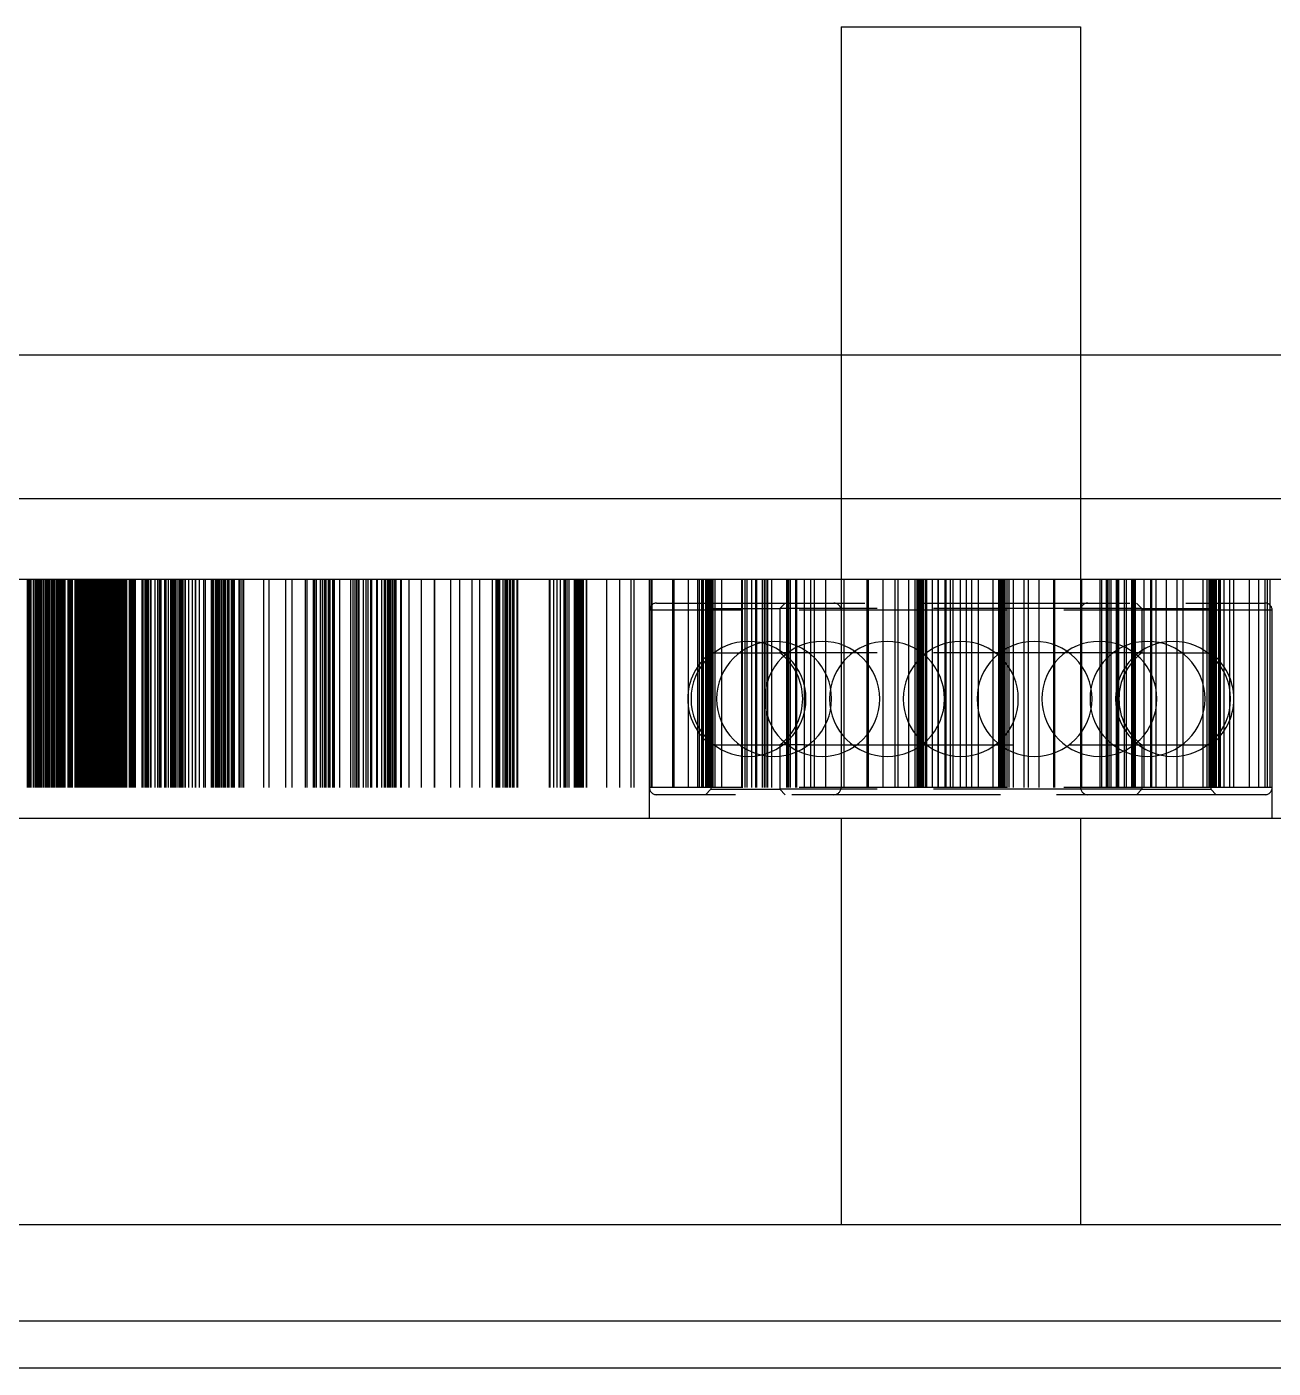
# Model space of a CAD drawing. Extents: x -49 to 4846, y -968 to 1090.
# Drawn here: x 4411.6 to 4463.6, y -409.9 to -353.9 of the extents above; entities that cross this region are included whole.
import ezdxf

# ---------------------------------------------------------------- set-up
doc = ezdxf.new("R2010")
doc.units = 0
doc.linetypes.add('DASHED', pattern=[11.05, 8.7, -2.35])
doc.linetypes.add('DOT', pattern=[2.2, 1.1, -1.1])
doc.layers.get('0').update_dxf_attribs({"linetype": 'CONTINUOUS'})
doc.layers.add('INVISIBLE', color=6, linetype='DOT')

msp = doc.modelspace()

# ---------------------------------------------------------------- linework, layer by layer
at = {"color": 1}
for p, q in [((4445.550014, -353.87264), (4445.550014, -367.571621)), ((4445.550014, -353.87264), (4453.050014, -353.87264)), ((4453.050014, -353.87264), (4455.550014, -353.87264)), ((4455.550014, -353.87264), (4455.550014, -367.571621)), ((4247.607727, -367.571621), (4435.107727, -367.571621)), ((4435.107727, -367.571621), (4497.607727, -367.571621)), ((4497.607727, -373.571621), (4247.607727, -373.571621)), ((4445.550014, -373.571621), (4445.550014, -376.930308)), ((4455.550014, -373.571621), (4455.550014, -376.930308)), ((4197.607727, -376.930308), (4547.607727, -376.930308)), ((4547.607727, -386.930308), (4197.607727, -386.930308)), ((4445.550014, -386.930308), (4445.550014, -403.87264)), ((4455.550014, -386.930308), (4455.550014, -403.87264)), ((4222.607727, -403.87264), (4447.607727, -403.87264)), ((4447.607727, -403.87264), (4522.607727, -403.87264)), ((4222.607727, -407.895823), (4522.607727, -407.895823)), ((4522.607727, -409.87264), (4222.607727, -409.87264))]:
    msp.add_line(p, q, dxfattribs=at)
at = {"layer": 'INVISIBLE', "linetype": 'DASHED'}
for p, q in [((4445.550014, -367.571621), (4445.550014, -373.571621)), ((4455.550014, -367.571621), (4455.550014, -373.571621)), ((4411.578635, -376.930308), (4411.578635, -386.930308)), ((4411.584308, -376.930308), (4411.584308, -386.930308)), ((4411.59454, -376.930308), (4411.59454, -386.930308)), ((4411.618222, -376.930308), (4411.618222, -386.930308)), ((4411.666254, -376.930308), (4411.666254, -386.930308)), ((4411.693319, -376.930308), (4411.693319, -386.930308)), ((4411.697367, -376.930308), (4411.697367, -386.930308)), ((4411.723903, -376.930308), (4411.723903, -386.930308)), ((4411.82086, -376.930308), (4411.82086, -386.930308)), ((4411.833665, -376.930308), (4411.833665, -386.930308)), ((4411.908695, -376.930308), (4411.908695, -386.930308)), ((4411.91901, -376.930308), (4411.91901, -386.930308)), ((4411.975578, -376.930308), (4411.975578, -386.930308)), ((4411.978363, -376.930308), (4411.978363, -386.930308)), ((4411.999051, -376.930308), (4411.999051, -386.930308)), ((4412.016821, -376.930308), (4412.016821, -386.930308)), ((4412.038075, -376.930308), (4412.038075, -386.930308)), ((4412.057458, -376.930308), (4412.057458, -386.930308)), ((4412.08218, -376.930308), (4412.08218, -386.930308)), ((4412.129649, -376.930308), (4412.129649, -386.930308)), ((4412.166221, -376.930308), (4412.166221, -386.930308)), ((4412.239457, -376.930308), (4412.239457, -386.930308)), ((4412.241621, -376.930308), (4412.241621, -386.930308)), ((4412.251628, -376.930308), (4412.251628, -386.930308)), ((4412.329322, -376.930308), (4412.329322, -386.930308)), ((4412.345583, -376.930308), (4412.345583, -386.930308)), ((4412.353946, -376.930308), (4412.353946, -386.930308)), ((4412.364585, -376.930308), (4412.364585, -386.930308)), ((4412.371982, -376.930308), (4412.371982, -386.930308)), ((4412.374508, -376.930308), (4412.374508, -386.930308)), ((4412.385132, -376.930308), (4412.385132, -386.930308)), ((4412.40103, -376.930308), (4412.40103, -386.930308)), ((4412.422218, -376.930308), (4412.422218, -386.930308)), ((4412.441318, -376.930308), (4412.441318, -386.930308)), ((4412.462951, -376.930308), (4412.462951, -386.930308)), ((4412.467903, -376.930308), (4412.467903, -386.930308)), ((4412.471678, -376.930308), (4412.471678, -386.930308)), ((4412.473357, -376.930308), (4412.473357, -386.930308)), ((4412.488397, -376.930308), (4412.488397, -386.930308)), ((4412.564717, -376.930308), (4412.564717, -386.930308)), ((4412.570732, -376.930308), (4412.570732, -386.930308)), ((4412.597326, -376.930308), (4412.597326, -386.930308)), ((4412.641024, -376.930308), (4412.641024, -386.930308)), ((4412.675717, -376.930308), (4412.675717, -386.930308)), ((4412.684802, -376.930308), (4412.684802, -386.930308)), ((4412.695926, -376.930308), (4412.695926, -386.930308)), ((4412.705078, -376.930308), (4412.705078, -386.930308)), ((4412.77589, -376.930308), (4412.77589, -386.930308)), ((4412.785585, -376.930308), (4412.785585, -386.930308)), ((4412.809782, -376.930308), (4412.809782, -386.930308)), ((4412.815722, -376.930308), (4412.815722, -386.930308)), ((4412.821821, -376.930308), (4412.821821, -386.930308)), ((4412.857368, -376.930308), (4412.857368, -386.930308)), ((4412.863269, -376.930308), (4412.863269, -386.930308)), ((4412.868597, -376.930308), (4412.868597, -386.930308)), ((4412.873984, -376.930308), (4412.873984, -386.930308)), ((4412.91506, -376.930308), (4412.91506, -386.930308)), ((4412.963481, -376.930308), (4412.963481, -386.930308)), ((4412.988818, -376.930308), (4412.988818, -386.930308)), ((4413.002809, -376.930308), (4413.002809, -386.930308)), ((4413.010096, -376.930308), (4413.010096, -386.930308)), ((4413.02987, -376.930308), (4413.02987, -386.930308)), ((4413.044841, -376.930308), (4413.044841, -386.930308)), ((4413.050166, -376.930308), (4413.050166, -386.930308)), ((4413.068494, -376.930308), (4413.068494, -386.930308)), ((4413.076401, -376.930308), (4413.076401, -386.930308)), ((4413.080044, -376.930308), (4413.080044, -386.930308)), ((4413.097269, -376.930308), (4413.097269, -386.930308)), ((4413.106768, -376.930308), (4413.106768, -386.930308)), ((4413.137839, -376.930308), (4413.137839, -386.930308)), ((4413.151533, -376.930308), (4413.151533, -386.930308)), ((4413.264911, -376.930308), (4413.264911, -386.930308)), ((4413.327202, -376.930308), (4413.327202, -386.930308)), ((4413.330756, -376.930308), (4413.330756, -386.930308)), ((4413.337474, -376.930308), (4413.337474, -386.930308)), ((4413.340044, -376.930308), (4413.340044, -386.930308)), ((4413.34609, -376.930308), (4413.34609, -386.930308)), ((4413.362205, -376.930308), (4413.362205, -386.930308)), ((4413.38755, -376.930308), (4413.38755, -386.930308)), ((4413.394971, -376.930308), (4413.394971, -386.930308)), ((4413.398058, -376.930308), (4413.398058, -386.930308)), ((4413.416077, -376.930308), (4413.416077, -386.930308)), ((4413.428379, -376.930308), (4413.428379, -386.930308)), ((4413.457221, -376.930308), (4413.457221, -386.930308)), ((4413.566439, -376.930308), (4413.566439, -386.930308)), ((4413.582259, -376.930308), (4413.582259, -386.930308)), ((4413.590771, -376.930308), (4413.590771, -386.930308)), ((4413.599584, -376.930308), (4413.599584, -386.930308)), ((4413.607915, -376.930308), (4413.607915, -386.930308)), ((4413.624246, -376.930308), (4413.624246, -386.930308)), ((4413.634954, -376.930308), (4413.634954, -386.930308)), ((4413.657862, -376.930308), (4413.657862, -386.930308)), ((4413.668225, -376.930308), (4413.668225, -386.930308)), ((4413.676367, -376.930308), (4413.676367, -386.930308)), ((4413.687173, -376.930308), (4413.687173, -386.930308)), ((4413.697384, -376.930308), (4413.697384, -386.930308)), ((4413.748123, -376.930308), (4413.748123, -386.930308)), ((4413.782662, -376.930308), (4413.782662, -386.930308)), ((4413.809811, -376.930308), (4413.809811, -386.930308)), ((4413.839021, -376.930308), (4413.839021, -386.930308)), ((4413.852854, -376.930308), (4413.852854, -386.930308)), ((4413.855122, -376.930308), (4413.855122, -386.930308)), ((4413.857727, -376.930308), (4413.857727, -386.930308)), ((4413.866657, -376.930308), (4413.866657, -386.930308)), ((4413.912584, -376.930308), (4413.912584, -386.930308)), ((4413.919051, -376.930308), (4413.919051, -386.930308)), ((4413.981911, -376.930308), (4413.981911, -386.930308)), ((4413.985754, -376.930308), (4413.985754, -386.930308)), ((4413.990458, -376.930308), (4413.990458, -386.930308)), ((4413.9963, -376.930308), (4413.9963, -386.930308)), ((4414.00036, -376.930308), (4414.00036, -386.930308)), ((4414.009905, -376.930308), (4414.009905, -386.930308)), ((4414.015965, -376.930308), (4414.015965, -386.930308)), ((4414.078477, -376.930308), (4414.078477, -386.930308)), ((4414.085195, -376.930308), (4414.085195, -386.930308)), ((4414.104329, -376.930308), (4414.104329, -386.930308)), ((4414.134533, -376.930308), (4414.134533, -386.930308)), ((4414.138462, -376.930308), (4414.138462, -386.930308)), ((4414.145831, -376.930308), (4414.145831, -386.930308)), ((4414.147738, -376.930308), (4414.147738, -386.930308)), ((4414.156375, -376.930308), (4414.156375, -386.930308)), ((4414.174632, -376.930308), (4414.174632, -386.930308)), ((4414.183952, -376.930308), (4414.183952, -386.930308)), ((4414.202219, -376.930308), (4414.202219, -386.930308)), ((4414.209134, -376.930308), (4414.209134, -386.930308)), ((4414.251212, -376.930308), (4414.251212, -386.930308)), ((4414.260909, -376.930308), (4414.260909, -386.930308)), ((4414.303661, -376.930308), (4414.303661, -386.930308)), ((4414.306368, -376.930308), (4414.306368, -386.930308)), ((4414.329614, -376.930308), (4414.329614, -386.930308)), ((4414.334356, -376.930308), (4414.334356, -386.930308)), ((4414.370822, -376.930308), (4414.370822, -386.930308)), ((4414.407818, -376.930308), (4414.407818, -386.930308)), ((4414.414282, -376.930308), (4414.414282, -386.930308)), ((4414.416192, -376.930308), (4414.416192, -386.930308)), ((4414.418004, -376.930308), (4414.418004, -386.930308)), ((4414.422156, -376.930308), (4414.422156, -386.930308)), ((4414.442517, -376.930308), (4414.442517, -386.930308)), ((4414.445348, -376.930308), (4414.445348, -386.930308)), ((4414.490284, -376.930308), (4414.490284, -386.930308)), ((4414.512749, -376.930308), (4414.512749, -386.930308)), ((4414.526868, -376.930308), (4414.526868, -386.930308)), ((4414.528739, -376.930308), (4414.528739, -386.930308)), ((4414.577753, -376.930308), (4414.577753, -386.930308)), ((4414.578782, -376.930308), (4414.578782, -386.930308)), ((4414.591387, -376.930308), (4414.591387, -386.930308)), ((4414.60356, -376.930308), (4414.60356, -386.930308)), ((4414.610945, -376.930308), (4414.610945, -386.930308)), ((4414.623229, -376.930308), (4414.623229, -386.930308)), ((4414.626968, -376.930308), (4414.626968, -386.930308)), ((4414.639543, -376.930308), (4414.639543, -386.930308)), ((4414.675079, -376.930308), (4414.675079, -386.930308)), ((4414.68538, -376.930308), (4414.68538, -386.930308)), ((4414.689481, -376.930308), (4414.689481, -386.930308)), ((4414.694876, -376.930308), (4414.694876, -386.930308)), ((4414.713492, -376.930308), (4414.713492, -386.930308)), ((4414.716834, -376.930308), (4414.716834, -386.930308)), ((4414.72857, -376.930308), (4414.72857, -386.930308)), ((4414.754549, -376.930308), (4414.754549, -386.930308)), ((4414.779458, -376.930308), (4414.779458, -386.930308)), ((4414.832848, -376.930308), (4414.832848, -386.930308)), ((4414.847275, -376.930308), (4414.847275, -386.930308)), ((4414.860744, -376.930308), (4414.860744, -386.930308)), ((4414.864685, -376.930308), (4414.864685, -386.930308)), ((4414.874583, -376.930308), (4414.874583, -386.930308)), ((4414.902083, -376.930308), (4414.902083, -386.930308)), ((4414.906838, -376.930308), (4414.906838, -386.930308)), ((4414.926047, -376.930308), (4414.926047, -386.930308)), ((4414.927086, -376.930308), (4414.927086, -386.930308)), ((4414.944829, -376.930308), (4414.944829, -386.930308)), ((4414.947597, -376.930308), (4414.947597, -386.930308)), ((4414.974191, -376.930308), (4414.974191, -386.930308)), ((4414.988839, -376.930308), (4414.988839, -386.930308)), ((4415.005939, -376.930308), (4415.005939, -386.930308)), ((4415.009647, -376.930308), (4415.009647, -386.930308)), ((4415.011167, -376.930308), (4415.011167, -386.930308)), ((4415.035107, -376.930308), (4415.035107, -386.930308)), ((4415.039833, -376.930308), (4415.039833, -386.930308)), ((4415.042295, -376.930308), (4415.042295, -386.930308)), ((4415.05367, -376.930308), (4415.05367, -386.930308)), ((4415.081613, -376.930308), (4415.081613, -386.930308)), ((4415.109721, -376.930308), (4415.109721, -386.930308)), ((4415.118483, -376.930308), (4415.118483, -386.930308)), ((4415.128817, -376.930308), (4415.128817, -386.930308)), ((4415.133576, -376.930308), (4415.133576, -386.930308)), ((4415.142871, -376.930308), (4415.142871, -386.930308)), ((4415.180113, -376.930308), (4415.180113, -386.930308)), ((4415.181665, -376.930308), (4415.181665, -386.930308)), ((4415.206822, -376.930308), (4415.206822, -386.930308)), ((4415.217101, -376.930308), (4415.217101, -386.930308)), ((4415.24185, -376.930308), (4415.24185, -386.930308)), ((4415.269992, -376.930308), (4415.269992, -386.930308)), ((4415.276145, -376.930308), (4415.276145, -386.930308)), ((4415.280137, -376.930308), (4415.280137, -386.930308)), ((4415.286698, -376.930308), (4415.286698, -386.930308)), ((4415.296111, -376.930308), (4415.296111, -386.930308)), ((4415.304863, -376.930308), (4415.304863, -386.930308)), ((4415.359319, -376.930308), (4415.359319, -386.930308)), ((4415.361408, -376.930308), (4415.361408, -386.930308)), ((4415.419224, -376.930308), (4415.419224, -386.930308)), ((4415.432935, -376.930308), (4415.432935, -386.930308)), ((4415.435882, -376.930308), (4415.435882, -386.930308)), ((4415.491645, -376.930308), (4415.491645, -386.930308)), ((4415.492749, -376.930308), (4415.492749, -386.930308)), ((4415.514217, -376.930308), (4415.514217, -386.930308)), ((4415.522025, -376.930308), (4415.522025, -386.930308)), ((4415.536128, -376.930308), (4415.536128, -386.930308)), ((4415.583683, -376.930308), (4415.583683, -386.930308)), ((4415.594157, -376.930308), (4415.594157, -386.930308)), ((4415.607596, -376.930308), (4415.607596, -386.930308)), ((4415.658038, -376.930308), (4415.658038, -386.930308)), ((4415.659413, -376.930308), (4415.659413, -386.930308)), ((4415.667254, -376.930308), (4415.667254, -386.930308)), ((4415.68317, -376.930308), (4415.68317, -386.930308)), ((4415.690621, -376.930308), (4415.690621, -386.930308)), ((4415.712643, -376.930308), (4415.712643, -386.930308)), ((4415.713774, -376.930308), (4415.713774, -386.930308)), ((4415.721675, -376.930308), (4415.721675, -386.930308)), ((4415.836595, -376.930308), (4415.836595, -386.930308)), ((4415.841324, -376.930308), (4415.841324, -386.930308)), ((4415.888304, -376.930308), (4415.888304, -386.930308)), ((4415.939215, -376.930308), (4415.939215, -386.930308)), ((4415.954664, -376.930308), (4415.954664, -386.930308)), ((4415.961908, -376.930308), (4415.961908, -386.930308)), ((4415.999636, -376.930308), (4415.999636, -386.930308)), ((4416.01115, -376.930308), (4416.01115, -386.930308)), ((4416.01852, -376.930308), (4416.01852, -386.930308)), ((4416.04229, -376.930308), (4416.04229, -386.930308)), ((4416.06041, -376.930308), (4416.06041, -386.930308)), ((4416.088445, -376.930308), (4416.088445, -386.930308)), ((4416.356995, -376.930308), (4416.356995, -386.930308)), ((4416.396675, -376.930308), (4416.396675, -386.930308)), ((4416.480452, -376.930308), (4416.480452, -386.930308)), ((4416.498674, -376.930308), (4416.498674, -386.930308)), ((4416.536169, -376.930308), (4416.536169, -386.930308)), ((4416.542766, -376.930308), (4416.542766, -386.930308)), ((4416.55941, -376.930308), (4416.55941, -386.930308)), ((4416.565921, -376.930308), (4416.565921, -386.930308)), ((4416.590638, -376.930308), (4416.590638, -386.930308)), ((4416.595299, -376.930308), (4416.595299, -386.930308)), ((4416.605152, -376.930308), (4416.605152, -386.930308)), ((4416.613031, -376.930308), (4416.613031, -386.930308)), ((4416.629606, -376.930308), (4416.629606, -386.930308)), ((4416.640105, -376.930308), (4416.640105, -386.930308)), ((4416.640902, -376.930308), (4416.640902, -386.930308)), ((4416.721452, -376.930308), (4416.721452, -386.930308)), ((4416.7331, -376.930308), (4416.7331, -386.930308)), ((4416.898484, -376.930308), (4416.898484, -386.930308)), ((4417.011618, -376.930308), (4417.011618, -386.930308)), ((4417.084833, -376.930308), (4417.084833, -386.930308)), ((4417.096434, -376.930308), (4417.096434, -386.930308)), ((4417.111754, -376.930308), (4417.111754, -386.930308)), ((4417.11318, -376.930308), (4417.11318, -386.930308)), ((4417.151532, -376.930308), (4417.151532, -386.930308)), ((4417.299652, -376.930308), (4417.299652, -386.930308)), ((4417.349773, -376.930308), (4417.349773, -386.930308)), ((4417.357965, -376.930308), (4417.357965, -386.930308)), ((4417.465785, -376.930308), (4417.465785, -386.930308)), ((4417.556179, -376.930308), (4417.556179, -386.930308)), ((4417.617088, -376.930308), (4417.617088, -386.930308)), ((4417.620132, -376.930308), (4417.620132, -386.930308)), ((4417.626378, -376.930308), (4417.626378, -386.930308)), ((4417.651412, -376.930308), (4417.651412, -386.930308)), ((4417.659855, -376.930308), (4417.659855, -386.930308)), ((4417.695975, -376.930308), (4417.695975, -386.930308)), ((4417.69907, -376.930308), (4417.69907, -386.930308)), ((4417.703585, -376.930308), (4417.703585, -386.930308)), ((4417.742332, -376.930308), (4417.742332, -386.930308)), ((4417.751089, -376.930308), (4417.751089, -386.930308)), ((4417.825895, -376.930308), (4417.825895, -386.930308)), ((4417.90258, -376.930308), (4417.90258, -386.930308)), ((4417.912974, -376.930308), (4417.912974, -386.930308)), ((4417.946091, -376.930308), (4417.946091, -386.930308)), ((4417.970189, -376.930308), (4417.970189, -386.930308)), ((4417.987531, -376.930308), (4417.987531, -386.930308)), ((4418.038334, -376.930308), (4418.038334, -386.930308)), ((4418.070512, -376.930308), (4418.070512, -386.930308)), ((4418.149567, -376.930308), (4418.149567, -386.930308)), ((4418.151286, -376.930308), (4418.151286, -386.930308)), ((4418.175505, -376.930308), (4418.175505, -386.930308)), ((4418.307439, -376.930308), (4418.307439, -386.930308)), ((4418.462784, -376.930308), (4418.462784, -386.930308)), ((4418.586165, -376.930308), (4418.586165, -386.930308)), ((4418.595183, -376.930308), (4418.595183, -386.930308)), ((4418.757308, -376.930308), (4418.757308, -386.930308)), ((4418.93457, -376.930308), (4418.93457, -386.930308)), ((4419.005493, -376.930308), (4419.005493, -386.930308)), ((4419.010202, -376.930308), (4419.010202, -386.930308)), ((4419.259364, -376.930308), (4419.259364, -386.930308)), ((4419.296957, -376.930308), (4419.296957, -386.930308)), ((4419.319605, -376.930308), (4419.319605, -386.930308)), ((4419.352288, -376.930308), (4419.352288, -386.930308)), ((4419.354417, -376.930308), (4419.354417, -386.930308)), ((4419.437247, -376.930308), (4419.437247, -386.930308)), ((4419.462575, -376.930308), (4419.462575, -386.930308)), ((4419.472196, -376.930308), (4419.472196, -386.930308)), ((4419.506013, -376.930308), (4419.506013, -386.930308)), ((4419.54622, -376.930308), (4419.54622, -386.930308)), ((4419.595903, -376.930308), (4419.595903, -386.930308)), ((4419.669595, -376.930308), (4419.669595, -386.930308)), ((4419.674828, -376.930308), (4419.674828, -386.930308)), ((4419.744783, -376.930308), (4419.744783, -386.930308)), ((4419.779069, -376.930308), (4419.779069, -386.930308)), ((4419.805102, -376.930308), (4419.805102, -386.930308)), ((4419.848797, -376.930308), (4419.848797, -386.930308)), ((4419.934929, -376.930308), (4419.934929, -386.930308)), ((4419.941248, -376.930308), (4419.941248, -386.930308)), ((4419.98421, -376.930308), (4419.98421, -386.930308)), ((4419.996137, -376.930308), (4419.996137, -386.930308)), ((4420.088313, -376.930308), (4420.088313, -386.930308)), ((4420.107524, -376.930308), (4420.107524, -386.930308)), ((4420.163638, -376.930308), (4420.163638, -386.930308)), ((4420.198327, -376.930308), (4420.198327, -386.930308)), ((4420.217642, -376.930308), (4420.217642, -386.930308)), ((4420.221645, -376.930308), (4420.221645, -386.930308)), ((4420.412206, -376.930308), (4420.412206, -386.930308)), ((4420.442367, -376.930308), (4420.442367, -386.930308)), ((4420.449359, -376.930308), (4420.449359, -386.930308)), ((4420.451923, -376.930308), (4420.451923, -386.930308)), ((4420.536485, -376.930308), (4420.536485, -386.930308)), ((4420.598041, -376.930308), (4420.598041, -386.930308)), ((4420.601041, -376.930308), (4420.601041, -386.930308)), ((4420.61076, -376.930308), (4420.61076, -386.930308)), ((4421.434325, -376.930308), (4421.434325, -386.930308)), ((4421.655655, -376.930308), (4421.655655, -386.930308)), ((4422.35827, -376.930308), (4422.35827, -386.930308)), ((4422.627947, -376.930308), (4422.627947, -386.930308)), ((4423.18413, -376.930308), (4423.18413, -386.930308)), ((4423.25512, -376.930308), (4423.25512, -386.930308)), ((4423.510663, -376.930308), (4423.510663, -386.930308)), ((4423.574796, -376.930308), (4423.574796, -386.930308)), ((4423.63309, -376.930308), (4423.63309, -386.930308)), ((4423.805539, -376.930308), (4423.805539, -386.930308)), ((4423.812637, -376.930308), (4423.812637, -386.930308)), ((4423.905832, -376.930308), (4423.905832, -386.930308)), ((4423.983616, -376.930308), (4423.983616, -386.930308)), ((4424.038434, -376.930308), (4424.038434, -386.930308)), ((4424.142628, -376.930308), (4424.142628, -386.930308)), ((4424.150064, -376.930308), (4424.150064, -386.930308)), ((4424.213395, -376.930308), (4424.213395, -386.930308)), ((4424.31432, -376.930308), (4424.31432, -386.930308)), ((4424.334403, -376.930308), (4424.334403, -386.930308)), ((4424.390816, -376.930308), (4424.390816, -386.930308)), ((4424.607956, -376.930308), (4424.607956, -386.930308)), ((4425.072567, -376.930308), (4425.072567, -386.930308)), ((4425.075693, -376.930308), (4425.075693, -386.930308)), ((4425.166861, -376.930308), (4425.166861, -386.930308)), ((4425.247542, -376.930308), (4425.247542, -386.930308)), ((4425.321518, -376.930308), (4425.321518, -386.930308)), ((4425.386922, -376.930308), (4425.386922, -386.930308)), ((4425.418936, -376.930308), (4425.418936, -386.930308)), ((4425.597942, -376.930308), (4425.597942, -386.930308)), ((4425.70488, -376.930308), (4425.70488, -386.930308)), ((4425.799195, -376.930308), (4425.799195, -386.930308)), ((4425.905716, -376.930308), (4425.905716, -386.930308)), ((4425.941133, -376.930308), (4425.941133, -386.930308)), ((4426.153618, -376.930308), (4426.153618, -386.930308)), ((4426.184491, -376.930308), (4426.184491, -386.930308)), ((4426.369052, -376.930308), (4426.369052, -386.930308)), ((4426.474009, -376.930308), (4426.474009, -386.930308)), ((4426.502141, -376.930308), (4426.502141, -386.930308)), ((4426.528404, -376.930308), (4426.528404, -386.930308)), ((4426.610335, -376.930308), (4426.610335, -386.930308)), ((4426.613856, -376.930308), (4426.613856, -386.930308)), ((4426.66127, -376.930308), (4426.66127, -386.930308)), ((4426.669499, -376.930308), (4426.669499, -386.930308)), ((4426.702692, -376.930308), (4426.702692, -386.930308)), ((4426.733017, -376.930308), (4426.733017, -386.930308)), ((4426.793602, -376.930308), (4426.793602, -386.930308)), ((4426.798091, -376.930308), (4426.798091, -386.930308)), ((4426.83734, -376.930308), (4426.83734, -386.930308)), ((4426.904389, -376.930308), (4426.904389, -386.930308)), ((4426.918562, -376.930308), (4426.918562, -386.930308)), ((4426.960429, -376.930308), (4426.960429, -386.930308)), ((4427.15274, -376.930308), (4427.15274, -386.930308)), ((4427.192023, -376.930308), (4427.192023, -386.930308)), ((4427.511772, -376.930308), (4427.511772, -386.930308)), ((4427.512759, -376.930308), (4427.512759, -386.930308)), ((4428.021192, -376.930308), (4428.021192, -386.930308)), ((4428.565628, -376.930308), (4428.565628, -386.930308)), ((4428.577046, -376.930308), (4428.577046, -386.930308)), ((4429.244359, -376.930308), (4429.244359, -386.930308)), ((4429.626535, -376.930308), (4429.626535, -386.930308)), ((4430.142374, -376.930308), (4430.142374, -386.930308)), ((4430.457703, -376.930308), (4430.457703, -386.930308)), ((4430.981706, -376.930308), (4430.981706, -386.930308)), ((4431.134116, -376.930308), (4431.134116, -386.930308)), ((4431.191457, -376.930308), (4431.191457, -386.930308)), ((4431.243706, -376.930308), (4431.243706, -386.930308)), ((4431.291047, -376.930308), (4431.291047, -386.930308)), ((4431.430166, -376.930308), (4431.430166, -386.930308)), ((4431.43586, -376.930308), (4431.43586, -386.930308)), ((4431.510358, -376.930308), (4431.510358, -386.930308)), ((4431.572131, -376.930308), (4431.572131, -386.930308)), ((4431.61542, -376.930308), (4431.61542, -386.930308)), ((4431.697053, -376.930308), (4431.697053, -386.930308)), ((4431.702843, -376.930308), (4431.702843, -386.930308)), ((4431.751931, -376.930308), (4431.751931, -386.930308)), ((4431.829175, -376.930308), (4431.829175, -386.930308)), ((4431.844364, -376.930308), (4431.844364, -386.930308)), ((4431.886581, -376.930308), (4431.886581, -386.930308)), ((4432.017529, -376.930308), (4432.017529, -386.930308)), ((4432.042266, -376.930308), (4432.042266, -386.930308)), ((4433.36189, -376.930308), (4433.36189, -386.930308)), ((4433.385388, -376.930308), (4433.385388, -386.930308)), ((4433.397092, -376.930308), (4433.397092, -386.930308)), ((4433.54149, -376.930308), (4433.54149, -386.930308)), ((4433.679218, -376.930308), (4433.679218, -386.930308)), ((4433.820299, -376.930308), (4433.820299, -386.930308)), ((4433.973942, -376.930308), (4433.973942, -386.930308)), ((4434.039595, -376.930308), (4434.039595, -386.930308)), ((4434.101952, -376.930308), (4434.101952, -386.930308)), ((4434.183907, -376.930308), (4434.183907, -386.930308)), ((4434.411986, -376.930308), (4434.411986, -386.930308)), ((4434.425722, -376.930308), (4434.425722, -386.930308)), ((4434.438906, -376.930308), (4434.438906, -386.930308)), ((4434.497971, -376.930308), (4434.497971, -386.930308)), ((4434.508081, -376.930308), (4434.508081, -386.930308)), ((4434.53768, -376.930308), (4434.53768, -386.930308)), ((4434.549277, -376.930308), (4434.549277, -386.930308)), ((4434.560447, -376.930308), (4434.560447, -386.930308)), ((4434.597354, -376.930308), (4434.597354, -386.930308)), ((4434.599008, -376.930308), (4434.599008, -386.930308)), ((4434.62181, -376.930308), (4434.62181, -386.930308)), ((4434.642525, -376.930308), (4434.642525, -386.930308)), ((4434.658154, -376.930308), (4434.658154, -386.930308)), ((4434.669321, -376.930308), (4434.669321, -386.930308)), ((4434.690544, -376.930308), (4434.690544, -386.930308)), ((4434.693006, -376.930308), (4434.693006, -386.930308)), ((4434.714902, -376.930308), (4434.714902, -386.930308)), ((4434.753892, -376.930308), (4434.753892, -386.930308)), ((4434.762408, -376.930308), (4434.762408, -386.930308)), ((4434.788199, -376.930308), (4434.788199, -386.930308)), ((4434.915847, -376.930308), (4434.915847, -386.930308)), ((4434.917585, -376.930308), (4434.917585, -386.930308)), ((4435.752533, -376.930308), (4435.752533, -386.930308)), ((4436.300219, -376.930308), (4436.300219, -386.930308)), ((4436.771062, -376.930308), (4436.771062, -386.930308)), ((4436.897205, -376.930308), (4436.897205, -386.930308)), ((4437.550014, -378.230308), (4437.550014, -376.930308)), ((4437.61175, -376.930308), (4437.61175, -386.930308)), ((4437.649712, -376.930308), (4437.649712, -386.930308)), ((4438.511871, -376.930308), (4438.511871, -386.930308)), ((4438.57012, -376.930308), (4438.57012, -386.930308)), ((4439.165589, -376.930308), (4439.165589, -386.930308)), ((4439.563521, -376.930308), (4439.563521, -386.930308)), ((4439.624827, -376.930308), (4439.624827, -386.930308)), ((4439.718312, -376.930308), (4439.718312, -386.930308)), ((4439.756394, -376.930308), (4439.756394, -386.930308)), ((4439.790713, -376.930308), (4439.790713, -386.930308)), ((4439.890423, -376.930308), (4439.890423, -386.930308)), ((4439.894464, -376.930308), (4439.894464, -386.930308)), ((4439.947008, -376.930308), (4439.947008, -386.930308)), ((4439.990071, -376.930308), (4439.990071, -386.930308)), ((4440.019937, -376.930308), (4440.019937, -386.930308)), ((4440.075443, -376.930308), (4440.075443, -386.930308)), ((4440.079333, -376.930308), (4440.079333, -386.930308)), ((4440.112034, -376.930308), (4440.112034, -386.930308)), ((4440.162221, -376.930308), (4440.162221, -386.930308)), ((4440.171852, -376.930308), (4440.171852, -386.930308)), ((4440.198028, -376.930308), (4440.198028, -386.930308)), ((4440.285453, -376.930308), (4440.285453, -386.930308)), ((4440.561489, -376.930308), (4440.561489, -386.930308)), ((4441.396625, -376.930308), (4441.396625, -386.930308)), ((4441.422332, -376.930308), (4441.422332, -386.930308)), ((4441.53385, -376.930308), (4441.53385, -386.930308)), ((4441.619256, -376.930308), (4441.619256, -386.930308)), ((4441.81336, -376.930308), (4441.81336, -386.930308)), ((4441.980705, -376.930308), (4441.980705, -386.930308)), ((4442.020858, -376.930308), (4442.020858, -386.930308)), ((4442.261993, -376.930308), (4442.261993, -386.930308)), ((4442.338377, -376.930308), (4442.338377, -386.930308)), ((4442.414485, -376.930308), (4442.414485, -386.930308)), ((4442.484461, -376.930308), (4442.484461, -386.930308)), ((4442.648884, -376.930308), (4442.648884, -386.930308)), ((4443.278489, -376.930308), (4443.278489, -386.930308)), ((4443.280621, -376.930308), (4443.280621, -386.930308)), ((4443.281296, -376.930308), (4443.281296, -386.930308)), ((4443.284533, -376.930308), (4443.284533, -386.930308)), ((4443.291312, -376.930308), (4443.291312, -386.930308)), ((4443.293762, -376.930308), (4443.293762, -386.930308)), ((4443.295721, -376.930308), (4443.295721, -386.930308)), ((4443.301166, -376.930308), (4443.301166, -386.930308)), ((4443.304836, -376.930308), (4443.304836, -386.930308)), ((4443.328441, -376.930308), (4443.328441, -386.930308)), ((4443.362242, -376.930308), (4443.362242, -386.930308)), ((4443.428326, -376.930308), (4443.428326, -386.930308)), ((4443.650436, -376.930308), (4443.650436, -386.930308)), ((4443.684672, -376.930308), (4443.684672, -386.930308)), ((4444.012391, -376.930308), (4444.012391, -386.930308)), ((4444.268943, -376.930308), (4444.268943, -386.930308)), ((4444.434763, -376.930308), (4444.434763, -386.930308)), ((4444.904153, -376.930308), (4444.904153, -386.930308)), ((4445.550014, -376.930308), (4445.550014, -386.930308)), ((4445.662448, -376.930308), (4445.662448, -386.930308)), ((4446.632557, -376.930308), (4446.632557, -386.930308)), ((4446.676504, -376.930308), (4446.676504, -386.930308)), ((4447.297602, -376.930308), (4447.297602, -386.930308)), ((4447.789038, -376.930308), (4447.789038, -386.930308)), ((4447.923332, -376.930308), (4447.923332, -386.930308)), ((4448.371029, -376.930308), (4448.371029, -386.930308)), ((4448.625499, -376.930308), (4448.625499, -386.930308)), ((4448.718565, -376.930308), (4448.718565, -386.930308)), ((4448.740815, -376.930308), (4448.740815, -386.930308)), ((4448.760612, -376.930308), (4448.760612, -386.930308)), ((4448.774385, -376.930308), (4448.774385, -386.930308)), ((4448.816554, -376.930308), (4448.816554, -386.930308)), ((4448.818766, -376.930308), (4448.818766, -386.930308)), ((4448.84706, -376.930308), (4448.84706, -386.930308)), ((4448.869531, -376.930308), (4448.869531, -386.930308)), ((4448.88467, -376.930308), (4448.88467, -386.930308)), ((4448.911622, -376.930308), (4448.911622, -386.930308)), ((4448.913443, -376.930308), (4448.913443, -386.930308)), ((4448.928326, -376.930308), (4448.928326, -386.930308)), ((4448.949263, -376.930308), (4448.949263, -386.930308)), ((4448.952916, -376.930308), (4448.952916, -386.930308)), ((4448.961906, -376.930308), (4448.961906, -386.930308)), ((4448.977251, -376.930308), (4448.977251, -386.930308)), ((4449.067249, -376.930308), (4449.067249, -386.930308)), ((4449.112314, -376.930308), (4449.112314, -386.930308)), ((4449.360804, -376.930308), (4449.360804, -386.930308)), ((4449.583837, -376.930308), (4449.583837, -386.930308)), ((4449.610339, -376.930308), (4449.610339, -386.930308)), ((4449.883244, -376.930308), (4449.883244, -386.930308)), ((4449.925047, -376.930308), (4449.925047, -386.930308)), ((4450.099859, -376.930308), (4450.099859, -386.930308)), ((4450.210695, -376.930308), (4450.210695, -386.930308)), ((4450.526537, -376.930308), (4450.526537, -386.930308)), ((4450.772627, -376.930308), (4450.772627, -386.930308)), ((4451.000168, -376.930308), (4451.000168, -386.930308)), ((4451.270531, -376.930308), (4451.270531, -386.930308)), ((4451.888541, -376.930308), (4451.888541, -386.930308)), ((4452.122777, -376.930308), (4452.122777, -386.930308)), ((4452.138122, -376.930308), (4452.138122, -386.930308)), ((4452.147112, -376.930308), (4452.147112, -386.930308)), ((4452.150764, -376.930308), (4452.150764, -386.930308)), ((4452.171701, -376.930308), (4452.171701, -386.930308)), ((4452.186585, -376.930308), (4452.186585, -386.930308)), ((4452.188406, -376.930308), (4452.188406, -386.930308)), ((4452.215357, -376.930308), (4452.215357, -386.930308)), ((4452.230498, -376.930308), (4452.230498, -386.930308)), ((4452.252968, -376.930308), (4452.252968, -386.930308)), ((4452.281261, -376.930308), (4452.281261, -386.930308)), ((4452.283473, -376.930308), (4452.283473, -386.930308)), ((4452.339416, -376.930308), (4452.339416, -386.930308)), ((4452.359213, -376.930308), (4452.359213, -386.930308)), ((4452.381462, -376.930308), (4452.381462, -386.930308)), ((4452.474528, -376.930308), (4452.474528, -386.930308)), ((4452.558879, -376.930308), (4452.558879, -386.930308)), ((4452.728999, -376.930308), (4452.728999, -386.930308)), ((4453.176696, -376.930308), (4453.176696, -386.930308)), ((4453.35723, -376.930308), (4453.35723, -386.930308)), ((4453.802426, -376.930308), (4453.802426, -386.930308)), ((4454.422032, -376.930308), (4454.422032, -386.930308)), ((4454.46747, -376.930308), (4454.46747, -386.930308)), ((4455.550014, -376.930308), (4455.550014, -386.930308)), ((4455.586973, -376.930308), (4455.586973, -386.930308)), ((4456.359888, -376.930308), (4456.359888, -386.930308)), ((4456.429573, -376.930308), (4456.429573, -386.930308)), ((4456.616204, -376.930308), (4456.616204, -386.930308)), ((4456.665265, -376.930308), (4456.665265, -386.930308)), ((4456.728419, -376.930308), (4456.728419, -386.930308)), ((4456.811949, -376.930308), (4456.811949, -386.930308)), ((4457.032169, -376.930308), (4457.032169, -386.930308)), ((4457.087637, -376.930308), (4457.087637, -386.930308)), ((4457.135035, -376.930308), (4457.135035, -386.930308)), ((4457.369151, -376.930308), (4457.369151, -386.930308)), ((4457.449591, -376.930308), (4457.449591, -386.930308)), ((4457.671701, -376.930308), (4457.671701, -386.930308)), ((4457.737786, -376.930308), (4457.737786, -386.930308)), ((4457.771587, -376.930308), (4457.771587, -386.930308)), ((4457.781323, -376.930308), (4457.781323, -386.930308)), ((4457.795192, -376.930308), (4457.795192, -386.930308)), ((4457.798861, -376.930308), (4457.798861, -386.930308)), ((4457.80378, -376.930308), (4457.80378, -386.930308)), ((4457.806266, -376.930308), (4457.806266, -386.930308)), ((4457.808716, -376.930308), (4457.808716, -386.930308)), ((4457.815494, -376.930308), (4457.815494, -386.930308)), ((4457.818447, -376.930308), (4457.818447, -386.930308)), ((4457.818732, -376.930308), (4457.818732, -386.930308)), ((4457.822436, -376.930308), (4457.822436, -386.930308)), ((4458.189, -376.930308), (4458.189, -386.930308)), ((4458.473153, -376.930308), (4458.473153, -386.930308)), ((4458.51556, -376.930308), (4458.51556, -386.930308)), ((4458.685543, -376.930308), (4458.685543, -386.930308)), ((4459.121891, -376.930308), (4459.121891, -386.930308)), ((4459.566178, -376.930308), (4459.566178, -386.930308)), ((4459.824091, -376.930308), (4459.824091, -386.930308)), ((4460.658609, -376.930308), (4460.658609, -386.930308)), ((4460.814575, -376.930308), (4460.814575, -386.930308)), ((4460.902, -376.930308), (4460.902, -386.930308)), ((4460.928176, -376.930308), (4460.928176, -386.930308)), ((4460.937807, -376.930308), (4460.937807, -386.930308)), ((4460.987994, -376.930308), (4460.987994, -386.930308)), ((4461.020694, -376.930308), (4461.020694, -386.930308)), ((4461.024585, -376.930308), (4461.024585, -386.930308)), ((4461.08009, -376.930308), (4461.08009, -386.930308)), ((4461.109959, -376.930308), (4461.109959, -386.930308)), ((4461.15302, -376.930308), (4461.15302, -386.930308)), ((4461.205563, -376.930308), (4461.205563, -386.930308)), ((4461.209605, -376.930308), (4461.209605, -386.930308)), ((4461.309315, -376.930308), (4461.309315, -386.930308)), ((4461.343634, -376.930308), (4461.343634, -386.930308)), ((4461.381715, -376.930308), (4461.381715, -386.930308)), ((4461.536505, -376.930308), (4461.536505, -386.930308)), ((4461.768969, -376.930308), (4461.768969, -386.930308)), ((4461.934439, -376.930308), (4461.934439, -386.930308)), ((4462.588157, -376.930308), (4462.588157, -386.930308)), ((4462.980641, -376.930308), (4462.980641, -386.930308)), ((4463.239015, -376.930308), (4463.239015, -386.930308)), ((4463.338461, -376.930308), (4463.338461, -386.930308)), ((4463.450316, -376.930308), (4463.450316, -386.930308)), ((4463.550014, -386.930308), (4463.550014, -376.930308)), ((4437.850014, -377.930308), (4463.250014, -377.930308)), ((4439.885014, -377.930308), (4440.110014, -378.155308)), ((4443.215014, -377.930308), (4442.990014, -378.155308)), ((4457.885014, -377.930308), (4458.110014, -378.155308)), ((4461.215014, -377.930308), (4460.990014, -378.155308)), ((4439.291684, -378.230308), (4437.550014, -378.230308)), ((4437.550014, -385.630308), (4437.550014, -378.230308)), ((4463.550014, -378.230308), (4439.291684, -378.230308)), ((4440.110014, -378.155308), (4442.990014, -378.155308)), ((4440.110014, -378.155308), (4440.110014, -380.010308)), ((4444.002862, -378.155308), (4442.990014, -378.155308)), ((4442.990014, -378.155308), (4442.990014, -380.010308)), ((4458.110014, -378.155308), (4444.002862, -378.155308)), ((4458.110014, -378.155308), (4458.110014, -380.010308)), ((4458.110014, -378.155308), (4460.990014, -378.155308)), ((4460.990014, -378.155308), (4460.990014, -380.010308)), ((4440.110014, -380.010308), (4442.990014, -380.010308)), ((4444.002862, -380.010308), (4442.990014, -380.010308)), ((4458.110014, -380.010308), (4444.002862, -380.010308)), ((4458.110014, -380.010308), (4460.990014, -380.010308)), ((4440.110014, -383.850308), (4442.990014, -383.850308)), ((4440.110014, -383.850308), (4440.110014, -385.705308)), ((4444.002862, -383.850308), (4442.990014, -383.850308)), ((4442.990014, -383.850308), (4442.990014, -385.705308)), ((4444.002862, -383.850308), (4458.110014, -383.850308)), ((4458.110014, -383.850308), (4458.110014, -385.705308)), ((4458.110014, -383.850308), (4460.990014, -383.850308)), ((4460.990014, -383.850308), (4460.990014, -385.705308)), ((4439.291684, -385.630308), (4437.550014, -385.630308)), ((4437.550014, -386.930308), (4437.550014, -385.630308)), ((4463.550014, -385.630308), (4439.291684, -385.630308)), ((4440.110014, -385.705308), (4439.885014, -385.930308)), ((4440.110014, -385.705308), (4442.990014, -385.705308)), ((4444.002862, -385.705308), (4442.990014, -385.705308)), ((4442.990014, -385.705308), (4443.215014, -385.930308)), ((4458.110014, -385.705308), (4444.002862, -385.705308)), ((4458.110014, -385.705308), (4457.885014, -385.930308)), ((4458.110014, -385.705308), (4460.990014, -385.705308)), ((4460.990014, -385.705308), (4461.215014, -385.930308)), ((4439.551491, -385.930308), (4437.850014, -385.930308)), ((4463.250014, -385.930308), (4439.551491, -385.930308))]:
    msp.add_line(p, q, dxfattribs=at)
for centre, radius, start, end in [((4437.850014, -378.230308), 0.3, 90, 180), ((4445.250014, -378.230308), 0.3, 0, 90), ((4455.850014, -378.230308), 0.3, 90, 180), ((4463.250014, -378.230308), 0.3, 0, 90), ((4441.686744, -381.930308), 2.4, 90, 180), ((4442.755785, -381.930308), 2.4, 90, 180), ((4441.686744, -381.930308), 2.4, 0, 90), ((4444.764925, -381.930308), 2.4, 90, 180), ((4442.755785, -381.930308), 2.4, 0, 90), ((4444.764925, -381.930308), 2.4, 0, 90), ((4447.471833, -381.930308), 2.4, 90, 180), ((4447.471833, -381.930308), 2.4, 0, 90), ((4450.550014, -381.930308), 2.4, 90, 180), ((4450.550014, -381.930308), 2.4, 0, 90), ((4453.628195, -381.930308), 2.4, 90, 180), ((4453.628195, -381.930308), 2.4, 0, 90), ((4456.335102, -381.930308), 2.4, 90, 180), ((4458.344242, -381.930308), 2.4, 90, 180), ((4456.335102, -381.930308), 2.4, 0, 90), ((4459.413284, -381.930308), 2.4, 90, 180), ((4458.344242, -381.930308), 2.4, 0, 90), ((4459.413284, -381.930308), 2.4, 0, 90), ((4441.550014, -381.930308), 2.4, 126.869898, 233.130102), ((4441.550014, -381.930308), 2.4, 306.869898, 53.130102), ((4459.550014, -381.930308), 2.4, 126.869898, 233.130102), ((4459.550014, -381.930308), 2.4, 306.869898, 53.130102), ((4441.686744, -381.930308), 2.4, 180, 270), ((4442.755785, -381.930308), 2.4, 180, 270), ((4441.686744, -381.930308), 2.4, 270, 0), ((4444.764925, -381.930308), 2.4, 180, 270), ((4442.755785, -381.930308), 2.4, 270, 0), ((4444.764925, -381.930308), 2.4, 270, 0), ((4447.471833, -381.930308), 2.4, 180, 270), ((4447.471833, -381.930308), 2.4, 270, 0), ((4450.550014, -381.930308), 2.4, 180, 270), ((4450.550014, -381.930308), 2.4, 270, 0), ((4453.628195, -381.930308), 2.4, 180, 270), ((4453.628195, -381.930308), 2.4, 270, 0), ((4456.335102, -381.930308), 2.4, 180, 270), ((4458.344242, -381.930308), 2.4, 180, 270), ((4456.335102, -381.930308), 2.4, 270, 0), ((4459.413284, -381.930308), 2.4, 180, 270), ((4458.344242, -381.930308), 2.4, 270, 0), ((4459.413284, -381.930308), 2.4, 270, 0), ((4437.850014, -385.630308), 0.3, 180, 270), ((4445.250014, -385.630308), 0.3, 270, 0), ((4455.850014, -385.630308), 0.3, 180, 270), ((4463.250014, -385.630308), 0.3, 270, 0)]:
    msp.add_arc(centre, radius, start, end, dxfattribs=at)

doc.saveas('drawing.dxf')
